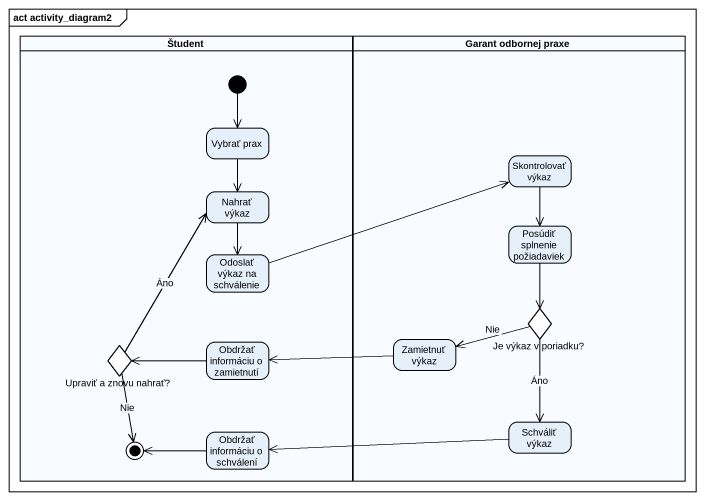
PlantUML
@startuml
mainframe act activity_diagram2
hide empty description
state Študent <<partition>> {
  state "Vybrať prax" as Vybrať_prax
  state "Nahrať výkaz" as Nahrať_výkaz
  state "Odoslať výkaz na schválenie" as Odoslať_výkaz_na_schválenie
  state "Upraviť a znovu nahrať?" as Upraviť_a_znovu_nahrať <<choice>>
  state "Obdržať informáciu o zamietnutí" as Obdržať_informáciu_o
  state "Obdržať informáciu o schválení" as Obdržať_informáciu_o_2
  [*] --> Vybrať_prax
  Upraviť_a_znovu_nahrať --> [*] : Nie
  Obdržať_informáciu_o_2 -left-> [*]
}
state "Garant odbornej praxe" as Garant_odbornej_praxe <<partition>> {
  state "Skontrolovať výkaz" as Skontrolovať_výkaz
  state "Posúdiť splnenie požiadaviek" as Posúdiť_splnenie_požiadaviek
  state "Je výkaz v poriadku?" as Je_výkaz_v_poriadku <<choice>>
  state "Zamietnuť výkaz" as Zamietnuť_výkaz
  state "Schváliť výkaz" as Schváliť_výkaz
}
Vybrať_prax --> Nahrať_výkaz
Skontrolovať_výkaz --> Posúdiť_splnenie_požiadaviek
Nahrať_výkaz --> Odoslať_výkaz_na_schválenie
Posúdiť_splnenie_požiadaviek --> Je_výkaz_v_poriadku
Odoslať_výkaz_na_schválenie -right-> Skontrolovať_výkaz
Je_výkaz_v_poriadku -left-> Zamietnuť_výkaz : Nie
Je_výkaz_v_poriadku --> Schváliť_výkaz : Áno
Upraviť_a_znovu_nahrať -up-> Nahrať_výkaz : Áno
Obdržať_informáciu_o -left-> Upraviť_a_znovu_nahrať
Zamietnuť_výkaz -left-> Obdržať_informáciu_o
Schváliť_výkaz -left-> Obdržať_informáciu_o_2
@enduml
